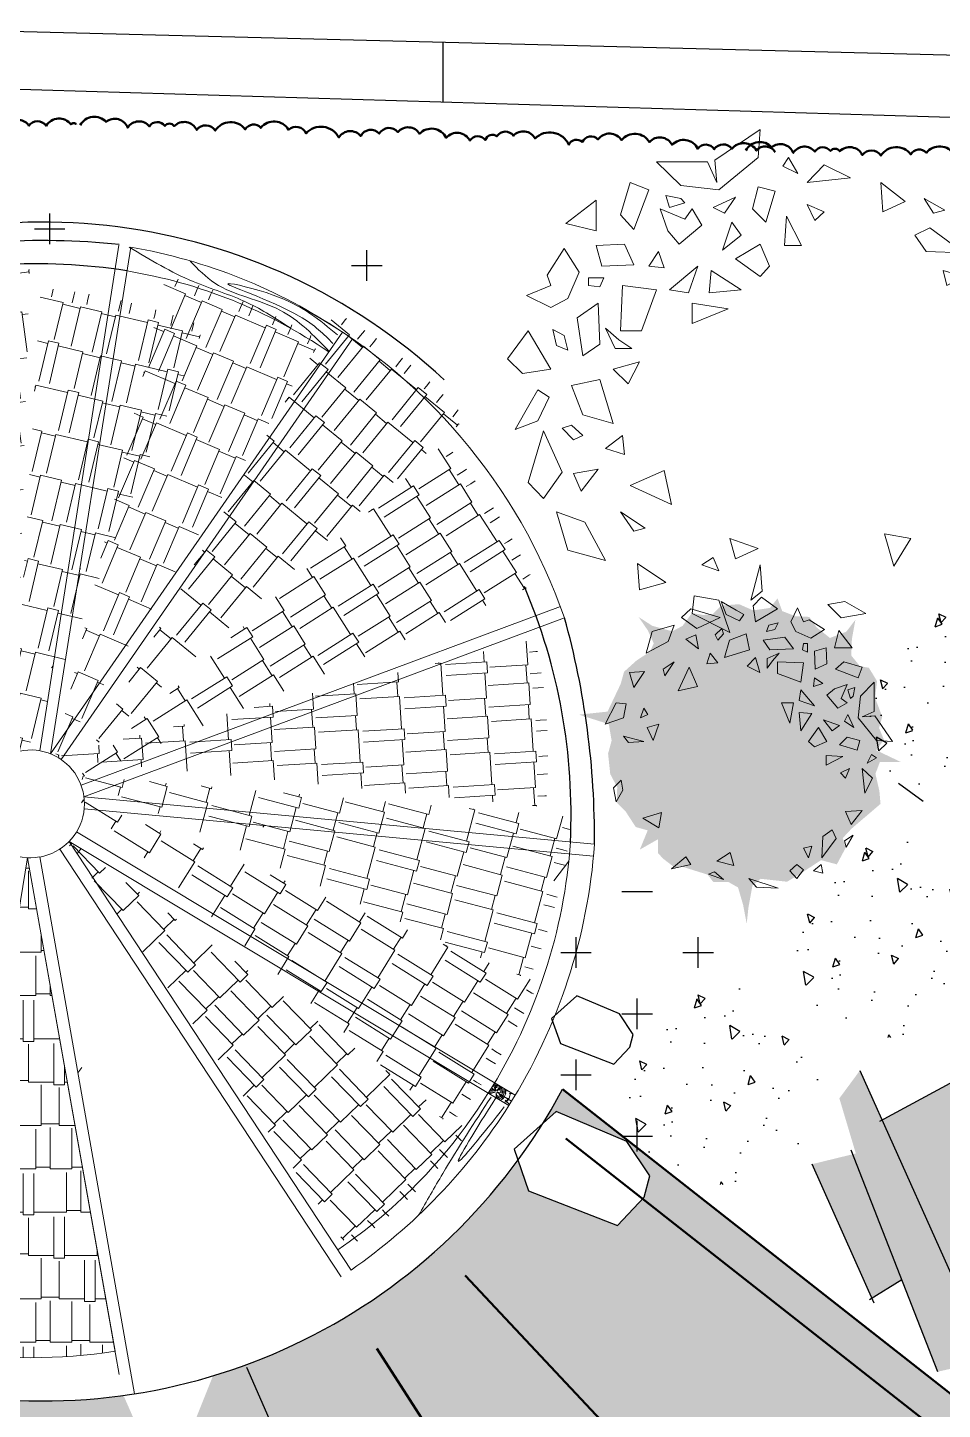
# Model space of a CAD drawing. Header units: millimetres. Extents: x 1933 to 24107, y 1228 to 18074.
# Drawn here: x 8824 to 10724, y 15132 to 18001 of the extents above; entities that cross this region are included whole.
import ezdxf

# ---------------------------------------------------------------- set-up
doc = ezdxf.new("R2010")
doc.units = ezdxf.units.MM
doc.layers.add('marc det', color=74, linetype='Continuous', lineweight=18)
doc.layers.add('plan', color=7, linetype='Continuous', lineweight=0)

# ---------------------------------------------------------------- blocks, each defined once
blk = doc.blocks.new('tree lis')
at = {"color": 96}
for points in [[(73119.8, 25761.2), (73080.6, 25721), (73092.4, 25645.7), (73194.2, 25705.9)], [(72931.8, 25741), (72955.3, 25680.8), (73018, 25650.7), (73037.5, 25680.8), (73002.3, 25700.9)], [(73288.1, 25710.9), (73256.8, 25645.7), (73280.3, 25600.5), (73350.7, 25570.4), (73413.4, 25610.6), (73342.9, 25655.7), (73315.5, 25645.7)], [(72790.9, 25705.9), (72747.8, 25665.8), (72818.3, 25615.5), (72928, 25665.8)], [(73198.1, 25640.7), (73155, 25630.6), (73143.3, 25600.5), (73182.4, 25610.6)], [(72712.6, 25630.6), (72610.8, 25600.5), (72583.4, 25500.2), (72685.2, 25555.3)], [(72935.8, 25615.5), (72904.5, 25585.4), (72916.2, 25560.4), (72943.6, 25590.5)], [(73480, 25605.5), (73460.4, 25525.2), (73542.6, 25525.2)], [(72767.4, 25565.4), (72826.1, 25520.2), (72814.4, 25585.4)], [(73049.3, 25590.5), (72971, 25560.4), (72947.5, 25480), (73065, 25515.2)], [(73127.6, 25560.4), (73229.4, 25575.4), (73268.5, 25520.2), (73159, 25515.2)], [(73315.5, 25545.3), (73311.6, 25515.2), (73335.1, 25505.1), (73335.1, 25545.3)], [(73421.2, 25525.2), (73366.4, 25510.1), (73370.3, 25424.9), (73425.2, 25449.9)], [(72881, 25500.2), (72865.3, 25449.9), (72916.2, 25455)], [(73147.2, 25429.9), (73147.2, 25475), (73202, 25500.2), (73170.7, 25465)], [(72712.6, 25460), (72661.7, 25424.9), (72669.6, 25394.8)], [(73092.4, 25480), (73053.2, 25439.9), (73112, 25409.8)], [(73194.2, 25460), (73194.2, 25404.8), (73303.8, 25364.6), (73315.5, 25455)], [(73503.5, 25460), (73464.3, 25424.9), (73570, 25384.7), (73589.6, 25434.9)], [(72575.6, 25414.8), (72505.1, 25409.8), (72524.7, 25339.5)], [(72783.1, 25434.9), (72732.2, 25324.4), (72822.3, 25344.5)], [(73366.4, 25384.7), (73362.5, 25344.5), (73405.6, 25359.6)], [(73519.1, 25354.6), (73460.4, 25334.5), (73425.2, 25304.4), (73476, 25244.2), (73519.1, 25269.3), (73491.7, 25289.3)], [(73554.4, 25339.5), (73523, 25329.5), (73534.8, 25289.3), (73546.5, 25299.4)], [(73644.4, 25364.6), (73581.7, 25299.4), (73570, 25199), (73656.1, 25093.6), (73730.5, 25088.6), (73648.3, 25209), (73589.6, 25204), (73644.4, 25229.1)], [(73303.8, 25329.5), (73296, 25279.3), (73366.4, 25254.2)], [(72391.6, 25168.9), (72477.7, 25199), (72489.4, 25264.2), (72442.5, 25269.3)], [(73252.9, 25173.9), (73213.7, 25269.3), (73268.5, 25269.3)], [(72571.7, 25244.2), (72556, 25199), (72591.3, 25214)], [(73296, 25224.1), (73354.7, 25219), (73303.8, 25138.8)], [(73523, 25214), (73507.4, 25183.9), (73550.4, 25153.8)], [(72642.1, 25168.9), (72587.3, 25153.8), (72614.8, 25093.6)], [(73483.9, 25163.9), (73448.7, 25138.8), (73409.5, 25188.9)], [(73386, 25153.8), (73339, 25088.6), (73366.4, 25063.5), (73425.2, 25088.6)], [(72571.7, 25088.6), (72501.2, 25083.5), (72477.7, 25113.6)], [(73519.1, 25108.6), (73483.9, 25073.5), (73566.1, 25048.4), (73577.9, 25093.6)], [(73499.5, 25018.3), (73421.2, 24978.1), (73421.2, 25023.3)], [(73632.7, 25028.4), (73613.1, 24988.2), (73656.1, 25013.3)], [(73530.9, 24963.1), (73511.3, 24917.9), (73487.8, 24943)], [(73589.6, 24963.1), (73601.3, 24847.7), (73636.6, 24917.9)], [(72466, 24907.9), (72430.7, 24872.7), (72442.5, 24807.5), (72473.8, 24862.7)], [(72567.8, 24732.2), (72653.9, 24757.3), (72642.1, 24687)], [(73589.6, 24767.3), (73538.7, 24702.1), (73511.3, 24762.3)], [(73401.7, 24546.5), (73405.6, 24646.9), (73448.7, 24677), (73468.2, 24636.8)], [(73515.2, 24596.7), (73546.5, 24651.9), (73507.4, 24626.8)], [(72912.3, 24531.4), (72974.9, 24571.6), (72990.6, 24511.4)], [(73354.7, 24601.7), (73315.5, 24591.6), (73339, 24546.5)], [(72767.4, 24551.5), (72790.9, 24516.4), (72700.8, 24496.3)], [(73284.2, 24516.4), (73252.9, 24486.2), (73284.2, 24451.1), (73315.5, 24491.3)], [(73397.7, 24516.4), (73362.5, 24486.2), (73405.6, 24476.2)], [(72900.5, 24481.3), (72873.1, 24471.2), (72943.6, 24446.1)], [(73061, 24451.1), (73096.3, 24410.9), (73198.1, 24406)]]:
    blk.add_lwpolyline(points, close=True, dxfattribs=at)

msp = doc.modelspace()

# ---------------------------------------------------------------- hatches: boundary and pattern name
at = {"lineweight": 25}
h = msp.add_hatch(dxfattribs=at)
h.set_pattern_fill('AR-CONC', color=6, angle=53.5021, style=0)
h.set_pattern_definition([(103.5021, (-33171.5, -64785.97), (121.1753, 136.9739), [19.05, -209.55]), (48.5021, (-33171.5, -64785.97), (-174.54856, 85.30825), [15.24, -167.64]), (153.9531, (-33161.4, -64774.56), (-53.37216, 222.28218), [16.19, -178.09]), (99.6863, (-33212.34, -64755.75), (195.03293, 192.90817), [28.575, -314.325]), (150.1377, (-33196.1, -64739.68), (-57.6937, 338.0113), [24.285, -267.135]), (44.6861, (-33212.34, -64755.75), (-57.6931, 338.0113), [22.86, -251.46]), (74.5021, (-33187.03, -64742.89), (172.38858, 61.05312), [19.05, -209.55]), (19.5021, (-33187.03, -64742.89), (-111.30535, 159.2351), [15.24, -167.64]), (124.9535, (-33172.66, -64737.8), (61.08266, 220.28813), [16.19, -178.09]), (91.0021, (-33171.505, -64785.97), (-66.134912, 52.775633), [0, -165.608, 0, -170.18, 0, -168.275]), (61.0021, (-33171.505, -64785.97), (-40.78914, 113.30164), [0, -97.028, 0, -161.798, 0, -64.135]), (21.0021, (-33205.195, -64831.5), (85.253593, 105.59097), [0, -63.5, 0, -198.12, 0, -262.89]), (11.0021, (-33220.3, -64851.92), (67.66643, 134.2014), [0, -82.55, 0, -131.572, 0, -186.69])])
edge = h.paths.add_edge_path()
edge.add_arc((10766.3, 16597.9), 207.5, 53.5021, 413.5021)
h = msp.add_hatch(dxfattribs=at)
h.set_pattern_fill('AR-CONC', color=151, angle=53.5021, style=0)
h.set_pattern_definition([(103.5021, (-33323.08, -65272.3), (121.1753, 136.9739), [19.05, -209.55]), (48.5021, (-33323.08, -65272.3), (-174.54856, 85.30825), [15.24, -167.64]), (153.9531, (-33312.98, -65260.88), (-53.37216, 222.28218), [16.19, -178.09]), (99.6863, (-33363.92, -65242.08), (195.03293, 192.90817), [28.575, -314.325]), (150.1377, (-33347.67, -65226), (-57.6937, 338.0113), [24.285, -267.135]), (44.6861, (-33363.92, -65242.08), (-57.6931, 338.0113), [22.86, -251.46]), (74.5021, (-33338.6, -65229.22), (172.38858, 61.05312), [19.05, -209.55]), (19.5021, (-33338.6, -65229.22), (-111.30535, 159.2351), [15.24, -167.64]), (124.9535, (-33324.24, -65224.13), (61.08266, 220.28813), [16.19, -178.09]), (91.0021, (-33323.08, -65272.3), (-66.134912, 52.775633), [0, -165.608, 0, -170.18, 0, -168.275]), (61.0021, (-33323.08, -65272.3), (-40.78914, 113.30164), [0, -97.028, 0, -161.798, 0, -64.135]), (21.0021, (-33356.77, -65317.83), (85.253593, 105.59097), [0, -63.5, 0, -198.12, 0, -262.89]), (11.0021, (-33371.88, -65338.25), (67.66643, 134.2014), [0, -82.55, 0, -131.572, 0, -186.69])])
edge = h.paths.add_edge_path()
edge.add_arc((10614.7, 16111.5), 207.5, 53.5021, 413.5021)
at = {"true_color": 0xe07000}
h = msp.add_hatch(color=32, dxfattribs=at)
h.set_gradient(color1=(224, 115, 31), one_color=1, tint=1, name='INVHEMISPHERICAL')
h.paths.add_polyline_path([(10920, 15023.6), (9935.3, 15796.6, -0.016832), (9894, 15725.3), (9922, 15750.2), (10069, 15687.8), (10116.5, 15616.9), (10105.1, 15572.6), (10049.3, 15513.8), (9864.5, 15585.9), (9842.5, 15649.2, -0.036779), (9725.7, 15512.4), (10519.7, 14676.3, 0.03134)])
h.paths.add_polyline_path([(9725.7, 15512.4, -0.048746), (9542.6, 15360.2), (10150.4, 14424.2, 0.026433), (10519.7, 14676.3)])
h.paths.add_polyline_path([(9542.6, 15360.2, -0.057136), (9295.4, 15231), (9777.7, 14222.5, 0.025052), (10150.4, 14424.2)])
h.paths.add_polyline_path([(9295.4, 15231, -0.018651), (9209.1, 15201.4), (9170.5, 15104.8), (9090.4, 15072.7), (9400.3, 14064, 0.024195), (9777.7, 14222.5)])
h.paths.add_polyline_path([(9090.4, 15072.7), (9066, 15062.9), (9023.1, 15160.8, -0.034172), (8856.4, 15149.3), (9027.1, 13947.3, 0.023113), (9400.3, 14064)])
h.paths.add_polyline_path([(8856.4, 15149.3, -0.041732), (8653.1, 15166.1), (8583.3, 13855.8, 0.026787), (9027.1, 13947.3)])
h.paths.add_polyline_path([(8653.1, 15166.1, -0.041798), (8455.1, 15216.6), (8160.3, 13813.6, 0.025128), (8583.3, 13855.8)])
h.paths.add_polyline_path([(8455.1, 15216.6, -0.041483), (8269.7, 15298.6), (7674.2, 13817.7, 0.028744), (8160.3, 13813.6)])
h.paths.add_polyline_path([(8269.7, 15298.6, -0.040834), (8102.8, 15408.1), (7048.4, 13906.2, 0.037389), (7674.2, 13817.7)])
h.paths.add_polyline_path([(8102.8, 15408.1, -0.041293), (7954.4, 15545), (7271.4, 14843.7), (7271.4, 14374.5), (6797.4, 14374.5), (6801.9, 13967.9, 0.015018), (7048.4, 13906.2)])
h.paths.add_polyline_path([(7954.4, 15545, -0.041087), (7831.1, 15703.5), (7271.4, 15298.3), (7271.4, 14843.7)])
h.paths.add_polyline_path([(7831.1, 15703.5, -0.040819), (7735.9, 15878.8), (6807.5, 15446.8), (7271.4, 15446.8), (7271.4, 15298.3)])
h.paths.add_polyline_path([(7735.9, 15878.8, -0.040616), (7670.7, 16066.3), (6781.2, 15859.1), (6785.8, 15436.7), (6801.9, 15444.2), (6801.9, 15446.8), (6807.5, 15446.8)])
h.paths.add_polyline_path([(7670.7, 16066.3, -0.040123), (7636.8, 16259.5), (6776.6, 16281.5), (6781.2, 15859.1)])
at = {"lineweight": 25}
h = msp.add_hatch(dxfattribs=at)
h.set_pattern_fill('AR-CONC', color=6, angle=53.5021, style=0)
h.set_pattern_definition([(103.5021, (-33671.72, -65577.4), (121.1753, 136.9739), [19.05, -209.55]), (48.5021, (-33671.72, -65577.4), (-174.54856, 85.30825), [15.24, -167.64]), (153.9531, (-33661.62, -65565.99), (-53.37216, 222.28218), [16.19, -178.09]), (99.6863, (-33712.55, -65547.19), (195.03293, 192.90817), [28.575, -314.325]), (150.1377, (-33696.3, -65531.1), (-57.6937, 338.0113), [24.285, -267.135]), (44.6861, (-33712.55, -65547.19), (-57.6931, 338.0113), [22.86, -251.46]), (74.5021, (-33687.24, -65534.32), (172.38858, 61.05312), [19.05, -209.55]), (19.5021, (-33687.24, -65534.32), (-111.30535, 159.2351), [15.24, -167.64]), (124.9535, (-33672.87, -65529.23), (61.08266, 220.28813), [16.19, -178.09]), (91.0021, (-33671.715, -65577.4), (-66.134912, 52.775633), [0, -165.608, 0, -170.18, 0, -168.275]), (61.0021, (-33671.715, -65577.4), (-40.78914, 113.30164), [0, -97.028, 0, -161.798, 0, -64.135]), (21.0021, (-33705.405, -65622.935), (85.253593, 105.59097), [0, -63.5, 0, -198.12, 0, -262.89]), (11.0021, (-33720.51, -65643.35), (67.66643, 134.2014), [0, -82.55, 0, -131.572, 0, -186.69])])
edge = h.paths.add_edge_path()
edge.add_arc((10266.1, 15806.4), 207.5, 53.5021, 413.5021)
h = msp.add_hatch(color=30)
h.set_gradient(color1=(250, 136, 5), one_color=1, tint=1, name='INVCURVED')
h.paths.add_polyline_path([(11151.6, 15967.1), (10968.9, 15885.7), (11139.8, 15504.1), (11322.8, 15584.7)])
h.paths.add_polyline_path([(10553.1, 15835.4), (10510.4, 15777.7), (10544.6, 15663.1), (10538.4, 15661.6), (10714.7, 15209.9), (10822.2, 15234.5)])
h.paths.add_polyline_path([(10538.4, 15661.6), (10453.9, 15641), (10577.8, 15362.7), (10640, 15401.2)], flags=17)
h = msp.add_hatch(color=30)
h.paths.add_polyline_path([(10929.8, 15973), (10751.3, 15882.2), (11002.8, 15320.6), (11185.8, 15401.2)])
h.paths.add_polyline_path([(10775.5, 15828.1), (10599, 15732.9), (10793.7, 15298.2), (10979.9, 15371.6)])
at = {"layer": 'marc det'}
msp.add_hatch(color=102, dxfattribs=at).paths.add_polyline_path([(10346.9, 16233.6), (10401.6, 16227.5), (10426, 16242), (10472.3, 16272.3), (10505.2, 16263.6), (10523.6, 16298.2), (10517.5, 16318.2), (10535.6, 16337.6), (10595.9, 16389.2), (10593.5, 16416.1), (10585.3, 16451.7), (10594.7, 16476.5), (10638.3, 16476.1), (10586.9, 16500.6), (10603, 16522.3), (10592.9, 16546.8), (10599.5, 16570.2), (10584.7, 16608.9), (10588.6, 16644.1), (10571.8, 16671.8), (10553, 16675.2), (10535.2, 16697.3), (10536.4, 16731.2), (10543.7, 16771.5), (10524.7, 16746.6), (10490.8, 16733.8), (10463.2, 16755.8), (10447.8, 16777.5), (10418.9, 16779), (10391.7, 16789.6), (10381.9, 16815.9), (10366.2, 16796.1), (10331.3, 16791), (10302.1, 16803.9), (10265.2, 16801.1), (10247.4, 16783.5), (10227.6, 16781.4), (10204.2, 16785.7), (10184.7, 16758.9), (10163.3, 16747.6), (10121.7, 16759), (10093.4, 16777.3), (10112.6, 16749.2), (10124.8, 16722.4), (10116.7, 16705), (10089.3, 16687.2), (10063.1, 16663.6), (10056.1, 16638.3), (10028.7, 16580.8), (9969.4, 16574.5), (10031.3, 16554.8), (10037.3, 16520.6), (10029.9, 16493.5), (10034.4, 16451.1), (10048.9, 16423.9), (10047.9, 16391.8), (10066.4, 16373.4), (10087.3, 16341.2), (10112.2, 16334.1), (10095.8, 16294.2), (10133.6, 16315.8), (10133.4, 16287.4), (10143.4, 16276.1), (10170.3, 16255.4), (10179.4, 16260.2), (10236.8, 16242.2), (10248.6, 16226.8), (10280.1, 16226.8), (10299.9, 16215.6), (10310.4, 16179.6), (10317.9, 16140.4), (10321.5, 16173.9), (10329.8, 16219.7)])
at = {"layer": 'plan'}
h = msp.add_hatch(dxfattribs=at)
h.set_pattern_fill('AR-RSHKE', color=25, scale=7.5, angle=547.6257, style=0)
h.set_pattern_definition([(187.62572, (-15799.63, -19214.68), (-177.61548, -114.58317), [45, -37.5, 52.5, -22.5, 67.5, -30]), (187.62572, (-15843.74, -19224.37), (-177.61548, -114.58317), [37.5, -142.5, 30, -45]), (187.62572, (-15934.19, -19227.02), (-177.61548, -114.58317), [22.5, -232.5]), (277.62572, (-15799.633, -19214.684), (75.12932, -80.74434), [86.25, -273.75]), (277.62572, (-15844.235, -19220.656), (75.12932, -80.74434), [84.375, -275.625]), (277.62572, (-15881.404, -19225.63), (75.12932, -80.74434), [78.75, -281.25]), (277.62572, (-15934.186, -19227.024), (75.12932, -80.74434), [86.25, -273.75]), (277.62572, (-15956.49, -19230.01), (75.12932, -80.74434), [86.25, -273.75]), (277.62572, (-16022.644, -19244.54), (75.12932, -80.74434), [82.5, -277.5])])
edge = h.paths.add_edge_path()
edge.add_line((8798, 16478.8), (8482.1, 17470.4))
edge.add_arc((8807.3, 16367.4), 1150, 448.9567, 466.4241, ccw=False)
edge.add_line((8828.2, 17517.2), (8798, 16478.8))
h = msp.add_hatch(dxfattribs=at)
h.set_pattern_fill('AR-RSHKE', color=25, scale=7.5, angle=517.0052, style=0)
h.set_pattern_definition([(157.00517, (-30470.48, -1716.12), (-211.21162, -8.13718), [45, -37.5, 52.5, -22.5, 67.5, -30]), (157.00517, (-30513.37, -1701.99), (-211.21162, -8.13718), [37.5, -142.5, 30, -45]), (157.00517, (-30592.56, -1658.2), (-211.21162, -8.13718), [22.5, -232.5]), (247.00517, (-30470.48, -1716.12), (23.52611, -107.75242), [86.25, -273.75]), (247.00517, (-30511.905, -1698.54), (23.52611, -107.75242), [84.375, -275.625]), (247.00517, (-30546.425, -1683.89), (23.52611, -107.75242), [78.75, -281.25]), (247.00517, (-30592.556, -1658.204), (23.52611, -107.75242), [86.25, -273.75]), (247.00517, (-30613.27, -1649.415), (23.52611, -107.75242), [86.25, -273.75]), (247.00517, (-30677.6, -1628.224), (23.52611, -107.75242), [82.5, -277.5])])
edge = h.paths.add_edge_path()
edge.add_line((8877.7, 16471.4), (9111, 17485.7))
edge.add_arc((8828.9, 16370.8), 1150, 418.3361, 435.8035, ccw=False)
edge.add_line((9432.6, 17349.6), (8877.7, 16471.4))
h = msp.add_hatch(dxfattribs=at)
h.set_pattern_fill('AR-RSHKE', color=25, scale=7.5, angle=526.6039, style=0)
h.set_pattern_definition([(166.60385, (-26974.57, -8072.56), (-206.8978, -43.24195), [45, -37.5, 52.5, -22.5, 67.5, -30]), (166.60385, (-27019.21, -8065.78), (-206.8978, -43.24195), [37.5, -142.5, 30, -45]), (166.60385, (-27104.59, -8035.81), (-206.89779, -43.24195), [22.5, -232.5]), (256.60385, (-26974.566, -8072.56), (41.16403, -102.32099), [86.25, -273.75]), (256.60385, (-27018.34, -8062.135), (41.16403, -102.32099), [84.375, -275.625]), (256.60385, (-27054.82, -8053.45), (41.16403, -102.32099), [78.75, -281.25]), (256.60385, (-27104.59, -8035.81), (41.16403, -102.32099), [86.25, -273.75]), (256.60385, (-27126.48, -8030.6), (41.16403, -102.32099), [86.25, -273.75]), (256.60385, (-27193.445, -8020.43), (41.16403, -102.32099), [82.5, -277.5])])
edge = h.paths.add_edge_path()
edge.add_line((8790, 16421.5), (8850.9, 17460.5))
edge.add_arc((8758.7, 16314.2), 1150, 427.9348, 445.4022, ccw=False)
edge.add_line((9190.7, 17380), (8790, 16421.5))
h = msp.add_hatch(dxfattribs=at)
h.set_pattern_fill('AR-RSHKE', color=25, scale=7.5, angle=500.7503, style=0)
h.set_pattern_definition([(140.7503, (-33910.28, 10055.77), (-205.04634, 51.30847), [45, -37.5, 52.5, -22.5, 67.5, -30]), (140.7503, (-33947.5, 10081.34), (-205.04634, 51.30847), [37.5, -142.5, 30, -45]), (140.7503, (-34011.26, 10145.54), (-205.04634, 51.30847), [22.5, -232.5]), (230.7503, (-33910.28, 10055.774), (-7.57537, -110.03034), [86.25, -273.75]), (230.7503, (-33945.125, 10084.245), (-7.57537, -110.03034), [84.375, -275.625]), (230.7503, (-33974.165, 10107.97), (-7.57537, -110.03034), [78.75, -281.25]), (230.7503, (-34011.26, 10145.544), (-7.57537, -110.03034), [86.25, -273.75]), (230.7503, (-34028.685, 10159.78), (-7.57537, -110.03034), [86.25, -273.75]), (230.7503, (-34084.516, 10198.13), (-7.57537, -110.03034), [82.5, -277.5])])
edge = h.paths.add_edge_path()
edge.add_line((8955.9, 16502.3), (9463.7, 17410.8))
edge.add_arc((8880.9, 16419.4), 1150, 402.0813, 419.5487, ccw=False)
edge.add_line((9734.4, 17190.1), (8955.9, 16502.3))
h = msp.add_hatch(dxfattribs=at)
h.set_pattern_fill('AR-RSHKE', color=25, scale=7.5, angle=482.3292, style=0)
h.set_pattern_definition([(122.32915, (-33785.23, 23867.44), (-178.32621, 113.4739), [45, -37.5, 52.5, -22.5, 67.5, -30]), (122.32915, (-33812.46, 23903.46), (-178.32621, 113.4739), [37.5, -142.5, 30, -45]), (122.32915, (-33852.67, 23984.525), (-178.32621, 113.4739), [22.5, -232.5]), (212.32915, (-33785.23, 23867.44), (-41.95671, -101.998515), [86.25, -273.75]), (212.32915, (-33809.294, 23905.47), (-41.95671, -101.998515), [84.375, -275.625]), (212.32915, (-33829.35, 23937.155), (-41.95671, -101.998515), [78.75, -281.25]), (212.32915, (-33852.67, 23984.525), (-41.95671, -101.998515), [86.25, -273.75]), (212.32915, (-33864.704, 24003.54), (-41.95671, -101.998515), [86.25, -273.75]), (212.32915, (-33905.555, 24057.566), (-41.95671, -101.998515), [82.5, -277.5])])
edge = h.paths.add_edge_path()
edge.add_line((8921.6, 16438), (9690.4, 17139.4))
edge.add_arc((8824.2, 16383), 1150, 383.6601, 401.1275, ccw=False)
edge.add_line((9877.5, 16844.5), (8921.6, 16438))
h = msp.add_hatch(dxfattribs=at)
h.set_pattern_fill('AR-RSHKE', color=25, scale=7.5, angle=453.6067, style=0)
h.set_pattern_definition([(93.60675, (-25015.15, 43524.49), (-101.8529, 185.20948), [45, -37.5, 52.5, -22.5, 67.5, -30]), (93.60675, (-25021.72, 43569.17), (-101.8529, 185.20948), [37.5, -142.5, 30, -45]), (93.60675, (-25018.025, 43659.58), (-101.8529, 185.20948), [22.5, -232.5]), (183.60675, (-25015.147, 43524.49), (-85.81135, -69.28545), [86.25, -273.75]), (183.60675, (-25017.98, 43569.4), (-85.81135, -69.28545), [84.375, -275.625]), (183.60675, (-25020.337, 43606.83), (-85.81135, -69.28545), [78.75, -281.25]), (183.60675, (-25018.025, 43659.58), (-85.81135, -69.28545), [86.25, -273.75]), (183.60675, (-25019.44, 43682.03), (-85.81135, -69.28545), [86.25, -273.75]), (183.60675, (-25029.3, 43749.045), (-85.81135, -69.28545), [82.5, -277.5])])
edge = h.paths.add_edge_path()
edge.add_line((8866.6, 16485.7), (9877.9, 16731.3))
edge.add_arc((8754.8, 16484.3), 1150, 354.9377, 372.4051, ccw=False)
edge.add_line((9900.3, 16382.8), (8866.6, 16485.7))
h = msp.add_hatch(dxfattribs=at)
h.set_pattern_fill('AR-RSHKE', color=25, scale=7.5, angle=435.1801, style=0)
h.set_pattern_definition([(75.18006, (-14680.78, 52810.94), (-38.08775, 207.90836), [45, -37.5, 52.5, -22.5, 67.5, -30]), (75.18006, (-14672.89, 52855.4), (-38.08775, 207.90836), [37.5, -142.5, 30, -45]), (75.18006, (-14640.81, 52940.01), (-38.08775, 207.90836), [22.5, -232.5]), (165.18006, (-14680.777, 52810.94), (-103.31221, -38.60892), [86.25, -273.75]), (165.18006, (-14669.266, 52854.44), (-103.31221, -38.60892), [84.375, -275.625]), (165.18006, (-14659.675, 52890.694), (-103.31221, -38.60892), [78.75, -281.25]), (165.18006, (-14640.81, 52940.01), (-103.31221, -38.60892), [86.25, -273.75]), (165.18006, (-14635.05, 52961.76), (-103.31221, -38.60892), [86.25, -273.75]), (165.18006, (-14623.226, 53028.454), (-103.31221, -38.60892), [82.5, -277.5])])
edge = h.paths.add_edge_path()
edge.add_line((8917.1, 16448.8), (9954.2, 16362.1))
edge.add_arc((8810.6, 16482.7), 1150, 336.511, 353.9784, ccw=False)
edge.add_line((9865.3, 16024.4), (8917.1, 16448.8))
h = msp.add_hatch(dxfattribs=at)
h.set_pattern_fill('AR-RSHKE', color=25, scale=7.5, angle=418.0881, style=0)
h.set_pattern_definition([(58.0881, (-2949.23, 58097.815), (24.7, 209.92016), [45, -37.5, 52.5, -22.5, 67.5, -30]), (58.0881, (-2928.62, 58138), (24.7, 209.92016), [37.5, -142.5, 30, -45]), (58.0881, (-2873.09, 58209.44), (24.7, 209.92016), [22.5, -232.5]), (148.0881, (-2949.23, 58097.815), (-110.09676, -6.53962), [86.25, -273.75]), (148.0881, (-2925.44, 58136.014), (-110.09676, -6.53962), [84.375, -275.625]), (148.0881, (-2905.62, 58167.846), (-110.09676, -6.53962), [78.75, -281.25]), (148.0881, (-2873.09, 58209.44), (-110.09676, -6.53962), [86.25, -273.75]), (148.0881, (-2861.2, 58228.54), (-110.09676, -6.53962), [86.25, -273.75]), (148.0881, (-2830.29, 58288.81), (-110.09676, -6.53962), [82.5, -277.5])])
edge = h.paths.add_edge_path()
edge.add_line((8919.4, 16406), (9885.2, 16018.4))
edge.add_arc((8827.5, 16469.8), 1150, 319.419, 336.8865, ccw=False)
edge.add_line((9700.9, 15721.7), (8919.4, 16406))
h = msp.add_hatch(dxfattribs=at)
h.set_pattern_fill('AR-RSHKE', color=25, scale=7.5, angle=404.0629, style=0)
h.set_pattern_definition([(44.06286, (7487.21, 59645.74), (74.83764, 197.67622), [45, -37.5, 52.5, -22.5, 67.5, -30]), (44.06286, (7516.94, 59679.73), (74.83764, 197.67622), [37.5, -142.5, 30, -45]), (44.06286, (7588.13, 59735.58), (74.83764, 197.67622), [22.5, -232.5]), (134.06286, (7487.21, 59645.737), (-108.39954, 20.33719), [86.25, -273.75]), (134.06286, (7519.546, 59677.03), (-108.39954, 20.33719), [84.375, -275.625]), (134.06286, (7546.49, 59703.11), (-108.39954, 20.33719), [78.75, -281.25]), (134.06286, (7588.13, 59735.58), (-108.39954, 20.33719), [86.25, -273.75]), (134.06286, (7604.3, 59751.23), (-108.39954, 20.33719), [86.25, -273.75]), (134.06286, (7648.89, 59802.21), (-108.39954, 20.33719), [82.5, -277.5])])
edge = h.paths.add_edge_path()
edge.add_line((8898, 16320.5), (9741.1, 15710.3))
edge.add_arc((8824.4, 16404.6), 1150, 305.3938, 322.8612, ccw=False)
edge.add_line((9490.4, 15467.2), (8898, 16320.5))
h = msp.add_hatch(dxfattribs=at)
h.set_pattern_fill('AR-RSHKE', color=25, scale=7.5, angle=360, style=0)
h.set_pattern_definition([(360, (37940.61, 48391.01), (191.25, 90), [45, -37.5, 52.5, -22.5, 67.5, -30]), (360, (37985.61, 48394.76), (191.25, 90), [37.5, -142.5, 30, -45]), (360, (38075.61, 48385.38), (191.25, 90), [22.5, -232.5]), (90, (37940.606, 48391.006), (-63.75, 90), [86.25, -273.75]), (90, (37985.606, 48391.006), (-63.75, 90), [84.375, -275.625]), (90, (38023.106, 48391.006), (-63.75, 90), [78.75, -281.25]), (90, (38075.606, 48385.38), (-63.75, 90), [86.25, -273.75]), (90, (38098.106, 48385.38), (-63.75, 90), [86.25, -273.75]), (90, (38165.606, 48391.006), (-63.75, 90), [82.5, -277.5])])
edge = h.paths.add_edge_path()
edge.add_line((8824, 16277.3), (9005.5, 15252.5))
edge.add_arc((8829.6, 16389), 1150, 261.3309, 278.7984, ccw=False)
edge.add_line((8656.2, 15252.2), (8824, 16277.3))

# ---------------------------------------------------------------- linework, layer by layer
for p, q in [((8512.1, 18001.3), (11341.6, 17929.2)), ((9687, 17847.1), (9687, 17971.3)), ((8484.8, 17882.9), (11341.6, 17797.8)), ((9764.2, 14111.8), (9279.5, 15219))]:
    msp.add_line(p, q)
at = {"color": 74}
for p, q in [((8869.8, 17551.5), (8869.8, 17615)), ((8838.1, 17583.3), (8901.6, 17583.3)), ((9528.5, 17475.8), (9528.5, 17539.3)), ((9496.7, 17507.6), (9560.2, 17507.6)), ((10684.2, 16393.9), (10633.2, 16431.6)), ((10058.5, 16207.4), (10122, 16207.4)), ((9963.3, 16048.6), (9963.3, 16112.1)), ((10217.3, 16048.6), (10217.3, 16112.1)), ((9931.5, 16080.4), (9995, 16080.4)), ((10185.5, 16080.4), (10249, 16080.4)), ((10090.3, 15925.2), (10090.3, 15985.1)), ((10058.5, 15953.4), (10122, 15953.4)), ((10090.3, 15921.6), (10090.3, 15925.2)), ((9963.3, 15794.6), (9963.3, 15858.1)), ((9931.5, 15826.4), (9995, 15826.4)), ((10090.3, 15667.6), (10090.3, 15731.1)), ((10058.5, 15699.4), (10122, 15699.4)), ((10184, 15602.4), (10133, 15640.2))]:
    msp.add_line(p, q, dxfattribs=at)
at = {"color": 32, "true_color": 0xe07000}
for p, q in [((10553.1, 15835.4), (10822.2, 15234.5)), ((10594.4, 15730.5), (10775.5, 15828.1)), ((10714.7, 15209.9), (10535, 15670.2)), ((10582.4, 15352.5), (10453.9, 15641)), ((10572.7, 15359.6), (10640, 15401.2))]:
    msp.add_line(p, q, dxfattribs=at)
at = {"color": 25}
msp.add_line((9935.3, 15796.6), (10996.7, 14963.5), dxfattribs=at)
at = {"lineweight": 50}
for p, q in [((9935.3, 15796.6), (10996.7, 14963.5)), ((9942.3, 15694.2), (11003.7, 14861)), ((9732.8, 15409.9), (10572.2, 14515.5)), ((9549.6, 15257.8), (10168.2, 14296.3))]:
    msp.add_line(p, q, dxfattribs=at)
at = {"color": 92, "lineweight": 50}
for points in [[(8344.7, 17808.5, -0.520567), (8377.5, 17816.7, -0.520567), (8402.2, 17819.4, -0.520567), (8437.8, 17819.4, -0.520567), (8492.5, 17819.4, -0.520567), (8514.4, 17819.4, -0.520567), (8585.6, 17805.7, -0.520567), (8623.9, 17800.2, -0.520567), (8667.8, 17808.5, -0.520567), (8700.6, 17808.5, -0.520567), (8758.1, 17797.5, -0.520567), (8785.5, 17800.2, -0.520567), (8826.6, 17797.5, -0.520567), (8862.2, 17797.5, -0.520567), (8914.2, 17800.2, -0.520567), (8925.1, 17800.2)], [(8933.3, 17798.5, -0.520567), (8987.1, 17805.4, -0.520567), (9031.8, 17793.3, -0.520567), (9076.9, 17796.2, -0.520567), (9109.1, 17797.3, -0.520567), (9128.4, 17796.7, -0.520567), (9175.3, 17788.8, -0.520567), (9213.9, 17787.6, -0.520567), (9276.1, 17790, -0.520567), (9308.4, 17793.2, -0.520567), (9366.2, 17789.3, -0.520567), (9402.4, 17781.7, -0.520567), (9470.7, 17773.2, -0.520567), (9515.9, 17776, -0.520567), (9554.6, 17781.3, -0.520567), (9593.3, 17784.3, -0.520567), (9638.2, 17780.8, -0.520567), (9693.7, 17772.6, -0.520567), (9742.9, 17766.8, -0.520567), (9775.1, 17767.9, -0.520567), (9798.9, 17775.8, -0.520567), (9833.3, 17776.8, -0.520567), (9878.1, 17771.2, -0.520567), (9948.5, 17758.2, -0.520567), (9976.5, 17763.8, -0.520567), (10008.9, 17769.2, -0.520567), (10058.1, 17767.7, -0.520567), (10115.9, 17763.7, -0.520567), (10162.9, 17758, -0.520567), (10216.3, 17749.9, -0.520567), (10250.5, 17748.8, -0.520567), (10287, 17749.8, -0.520567), (10338.4, 17746.1, -0.520567), (10376.9, 17742.7)], [(10316, 17746, -0.520567), (10369.8, 17753, -0.520567), (10414.5, 17741, -0.520567), (10459.6, 17743.9, -0.520567), (10491.8, 17745.1, -0.520567), (10511.1, 17744.5, -0.520567), (10558, 17736.7, -0.520567), (10596.6, 17735.6, -0.520567), (10658.8, 17738, -0.520567), (10691.1, 17741.4, -0.520567), (10748.9, 17737.5, -0.520567)]]:
    msp.add_lwpolyline(points, format="xyb", dxfattribs=at)
at = {"color": 46}
for points in [[(10081.9, 15910.5), (10053.4, 15953.1), (9965.1, 15990.5), (9912.6, 15943.6), (9930.7, 15891.9), (10041.5, 15848.6), (10075, 15883.9)], [(10116.5, 15616.9), (10069, 15687.8), (9922, 15750.2), (9834.5, 15672.1), (9864.5, 15585.9), (10049.3, 15513.8), (10105.1, 15572.6)]]:
    msp.add_lwpolyline(points, close=True, dxfattribs=at)
at = {"color": 25}
for centre, radius, start, end in [((8855.6, 16373.3), 1224.1, 47.0762, 331.8898), ((8855.6, 16373.3), 1224.1, 47.0762, 331.8898), ((8855.7, 16042.1), 1517, 83.9968, 103.8363), ((8840.3, 16254.1), 1256.6, 81.3232, 105.3259), ((8745.6, 16366.5), 1207.4, 357.2943, 23.1113), ((8297.1, 16319.2), 1704.6, 359.5508, 15.5265)]:
    msp.add_arc(centre, radius, start, end, dxfattribs=at)
at = {"layer": 'plan', "color": 25}
for p, q in [((8849, 16499.6), (9013.7, 17549.5)), ((8871.4, 16493.3), (9038.4, 17545.6)), ((8871.4, 16493.3), (9478.1, 17369.1)), ((8893.6, 16481.4), (9498.7, 17354.9)), ((8934.9, 16428.2), (9930.7, 16798.9)), ((8941, 16403.8), (9939.5, 16775.5)), ((8941, 16403.8), (10001.9, 16305.8)), ((8941.5, 16378.7), (9999.6, 16280.9)), ((8925.8, 16331.3), (9837, 15784.3)), ((8910.4, 16311.3), (9823.9, 15763)), ((9496.1, 15421), (8910.5, 16311.4)), ((9014, 15204.4), (8824, 16277.3)), ((9046.3, 15164.2), (8849, 16278.9)), ((9475.2, 15407.3), (8891.1, 16295.4)), ((9793.4, 15791), (9781.8, 15790)), ((9795.2, 15790.7), (9783.6, 15787.2)), ((9789.1, 15792.3), (9783.7, 15793)), ((9789.5, 15794), (9785.2, 15795.5)), ((9794, 15793.3), (9786.6, 15797.7)), ((9795.7, 15792.8), (9788, 15800)), ((9796.4, 15793.3), (9791.3, 15805.4)), ((9796.5, 15795.1), (9793.8, 15809.4)), ((9797.2, 15789.1), (9797.1, 15779.1)), ((9797.4, 15799.5), (9797.6, 15808)), ((9797.7, 15789.1), (9799.9, 15777.4)), ((9798.6, 15793), (9806, 15802.9)), ((9798.9, 15792.7), (9808.8, 15801.2)), ((9799.1, 15799.3), (9800.7, 15806.1)), ((9799.1, 15790.2), (9829.4, 15771.8)), ((9800.5, 15783.7), (9804, 15775.2)), ((9801.1, 15790.8), (9818.3, 15788.7)), ((9803.3, 15785.7), (9812.8, 15776.8)), ((9804.5, 15795.3), (9810.8, 15798.6)), ((9805.1, 15793.7), (9812.1, 15795.2)), ((9805.5, 15792), (9821.9, 15793.4)), ((9814.5, 15796.5), (9815.9, 15796.9)), ((9824.6, 15787.9), (9832.8, 15786.8)), ((9816, 15773.8), (9824.7, 15765.6))]:
    msp.add_line(p, q, dxfattribs=at)
at = {"layer": 'plan', "color": 8}
for p, q in [((8932.5, 16877.9), (8934, 16876.8)), ((8876.7, 16676.1), (8873.5, 16671.9)), ((9315.2, 16344.2), (9312.8, 16340.9)), ((8935, 16296.6), (8927.6, 16286.8)), ((9948.3, 16270.4), (9917.5, 16229.6)), ((8936.6, 15841.8), (8928.4, 15830.8))]:
    msp.add_line(p, q, dxfattribs=at)
at = {"layer": 'plan', "color": 25}
msp.add_lwpolyline([(8824, 16277.3), (9005.5, 15252.5, -0.076364), (8656.2, 15252.2), (8824, 16277.3, 0.588104), (8824, 16277.3, -1.670399)], format="xyb", dxfattribs=at)
for centre, radius, start, end in [((8846.8, 16431.9), 1129.8, 56.0346, 80.2362), ((8864.6, 16476.4), 1032.9, 55.5121, 80.7586), ((8830, 16389.2), 112, 279.7969, 132.6153), ((8829.6, 16389), 111.8, 132.3756, 280.0365), ((8862.4, 16357.5), 1080.4, 304.1184, 328.2372), ((9797.3, 15791.3), 13.3, 169.6362, 196.8437), ((9797.3, 15791.3), 13.3, 169.6362, 201.1864), ((9797.3, 15791.3), 13.3, 276.8653, 117.5663), ((9797.3, 15791.3), 13.3, 276.8653, 112.8437), ((9797.3, 15791.3), 16.5, 87.6096, 107.4829), ((9797.3, 15791.3), 16.5, 289.2657, 16.8437), ((9797.3, 15791.3), 19.8, 296.8499, 16.0075), ((9797.3, 15791.3), 16.5, 28.8437, 30.442), ((9797.3, 15791.3), 29.9, 313.7897, 354.3752), ((8820.3, 16397), 1187, 304.6984, 327.7198), ((9797.3, 15791.3), 28.3, 309.8423, 331.8817)]:
    msp.add_arc(centre, radius, start, end, dxfattribs=at)
at = {"layer": 'plan', "color": 25, "ltscale": 5}
for radius, start, end in [(1175, 19.1989, 61.5236), (1125, 327.7525, 355.9953), (1175, 327.8067, 355.9411)]:
    msp.add_arc((8829.6, 16389), radius, start, end, dxfattribs=at)
at = {"layer": 'plan', "color": 25}
for points in [[(9369.4, 17377.6), (9280.8, 17430.1), (9168.1, 17473.9), (9035.1, 17545.2)], [(9450.7, 17328.6), (9348.2, 17414.7), (9213, 17470.8), (9161.5, 17516.2)], [(9458.2, 17345.5), (9388.4, 17402.2), (9241.1, 17469.8), (9334.2, 17446), (9467.4, 17363.3)], [(9786.7, 15780.4), (9686.4, 15621.5), (9636.2, 15534.7)], [(9814.2, 15759.7), (9718.8, 15646.5), (9796.4, 15778.5)]]:
    msp.add_spline(points, degree=3, dxfattribs=at)

# ---------------------------------------------------------------- block references
at = {"layer": 'marc det', "color": 253, "lineweight": 60, "xscale": 0.7802873384207487, "yscale": 0.7802873382843245, "zscale": 0.7802873385553909, "rotation": 90}
msp.add_blockref('tree lis', (29922.1, -39741.1), dxfattribs=at)
at = {"layer": 'marc det', "color": 253, "lineweight": 60, "xscale": 0.4458869971358581, "yscale": 0.4458869971358581, "zscale": 0.4458869971358581}
msp.add_blockref('tree lis', (-22254.7, 5332), dxfattribs=at)

doc.saveas('drawing.dxf')
